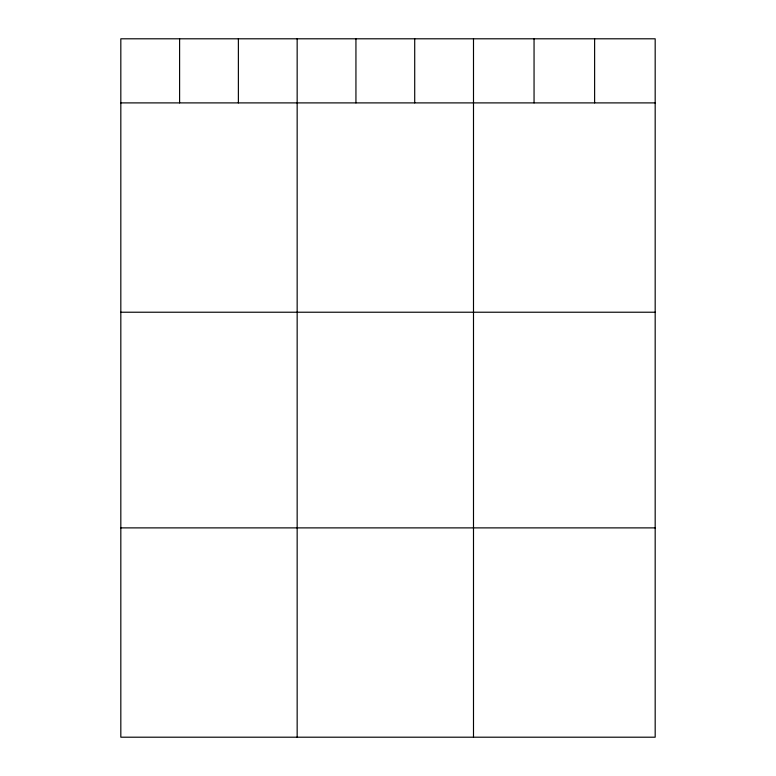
<?xml version="1.0" encoding="UTF-8"?>
<svg xmlns="http://www.w3.org/2000/svg" width="776" height="776" viewBox="0 0 776 776"><rect width="100%" height="100%" fill="white"/><g stroke="black" fill="none" stroke-linecap="round" stroke-linejoin="round"><path stroke-width="1.16" d="M655.177 102.898L655.177 737.2L120.823 737.2L120.823 38.8L655.177 38.8L655.177 102.898L120.823 102.898M120.823 312.224L655.177 312.224M120.823 527.884L655.177 527.884M594.62 38.8L594.62 102.898M534.053 38.8L534.053 102.898M473.496 38.8L473.496 737.2M414.714 38.8L414.714 102.898M355.941 38.8L355.941 102.898M297.16 38.8L297.16 737.2M238.377 38.8L238.377 102.898M179.605 38.8L179.605 102.898"/></g></svg>
